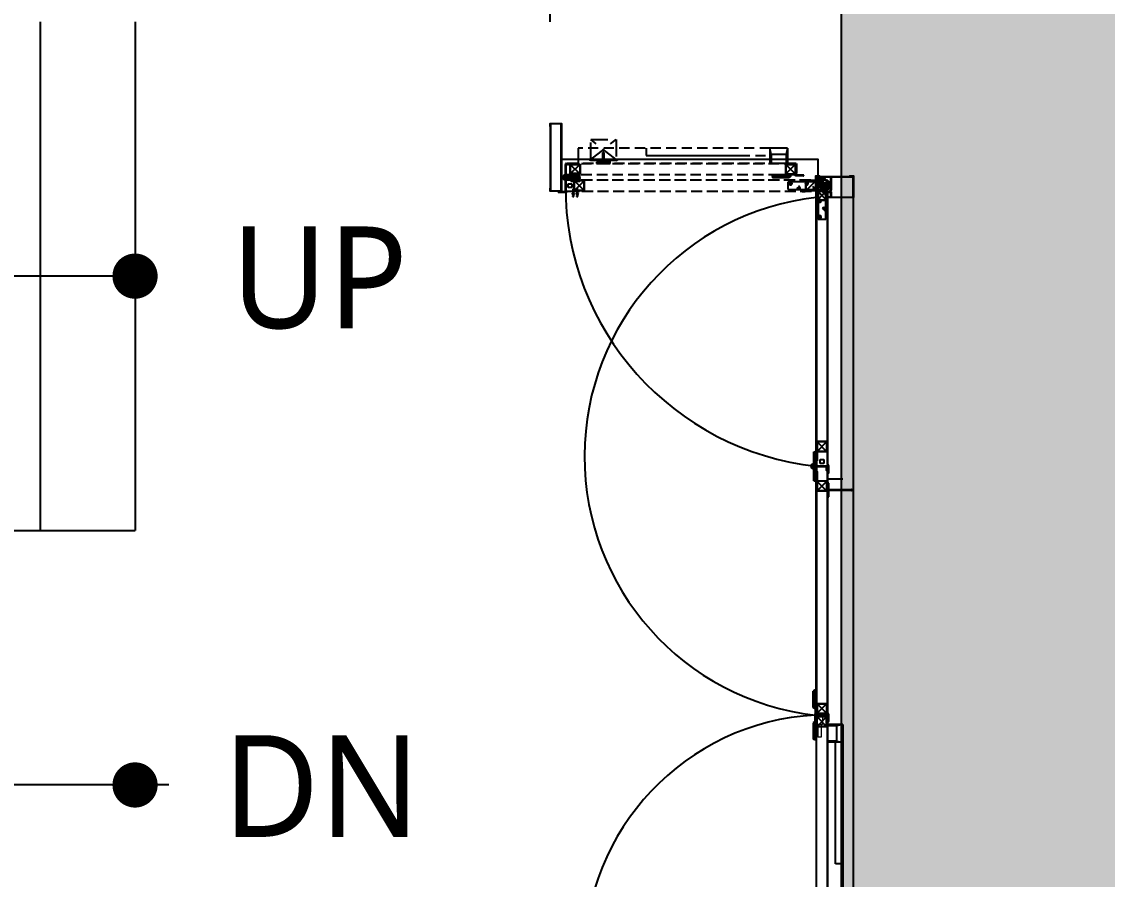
# Model space of a CAD drawing. Header units: millimetres. Extents: x -158894 to 483100, y 4200 to 114600.
# Drawn here: x 265726 to 268928, y 62872 to 65400 of the extents above; entities that cross this region are included whole.
import ezdxf
from ezdxf.enums import TextEntityAlignment as Align

# ---------------------------------------------------------------- set-up
doc = ezdxf.new("R2010")
doc.units = ezdxf.units.MM
doc.header["$LTSCALE"] = 200
for name, pattern in [('CENTER', [50.8, 31.75, -6.35, 6.35, -6.35]), ('HID', [2.3, 1.5, -0.8]), ('HIDDEN', [0.375, 0.25, -0.125])]:
    doc.linetypes.add(name, pattern=pattern)
doc.layers.add('1.설비검토', color=3, linetype='Continuous', plot=False)
for name, color, linetype in [('BA', 9, 'Continuous'), ('DOOR-OPEN', 9, 'Continuous'), ('F.D_252', 252, 'Continuous'), ('F.D_frame', 4, 'Continuous')]:
    doc.layers.add(name, color=color, linetype=linetype)
doc.styles.add('스타일1', font='malgun.ttf')
pattern_1 = [(225, (284229.78976, 52378.96994), (0.50240572, -0.50240572), [])]

# ---------------------------------------------------------------- blocks, each defined once
blk = doc.blocks.new('#5000래치볼트 평면')
at = {"lineweight": 5}
for p, q in [((43926.4, -2063.7), (43932.4, -2052.7)), ((43936.4, -2052.7), (43932.4, -2052.7)), ((43936.4, -2048.7), (43936.4, -2074.7)), ((43936.4, -2048.7), (43939.4, -2048.7)), ((43936.4, -2057.7), (43939.4, -2058.7)), ((43937.6, -2048.7), (43937.6, -2074.7)), ((43939.4, -2074.7), (43939.4, -2048.7)), ((43939.4, -2050.7), (43971.4, -2050.7)), ((43971.4, -2050.7), (43971.4, -2072.7)), ((43971.4, -2055.2), (44021.4, -2055.2)), ((44002.4, -2053.7), (43990.4, -2053.7)), ((43990.4, -2055.2), (43990.4, -2053.7)), ((44002.4, -2055.2), (44002.4, -2053.7)), ((44021.4, -2055.2), (44021.4, -2068.2)), ((43926.4, -2067.7), (43926.4, -2063.7)), ((43936.4, -2067.7), (43926.4, -2067.7)), ((43936.4, -2065.7), (43939.4, -2064.7)), ((43936.4, -2074.7), (43939.4, -2074.7)), ((43939.4, -2072.7), (43971.4, -2072.7)), ((43971.4, -2068.2), (44021.4, -2068.2)), ((43990.4, -2069.7), (43990.4, -2068.2)), ((44002.4, -2069.7), (43990.4, -2069.7)), ((44002.4, -2069.7), (44002.4, -2068.2))]:
    blk.add_line(p, q, dxfattribs=at)
at = {"linetype": 'CENTER', "lineweight": 5, "ltscale": 0.1}
blk.add_line((43942.4, -2061.7), (43933.4, -2061.7), dxfattribs=at)
blk = doc.blocks.new('볼트1')
at = {"color": 250, "linetype": 'CENTER', "lineweight": 5, "ltscale": 4}
blk.add_line((15193.6, 13171), (15179.6, 13171), dxfattribs=at)
at = {"color": 250}
for p, q in [((15180.6, 13173), (15180.6, 13169)), ((15180.6, 13173), (15180.9, 13173)), ((15180.6, 13169), (15181.5, 13169)), ((15181.2, 13173.6), (15180.9, 13173)), ((15181.5, 13169), (15180.9, 13173)), ((15181.2, 13173.6), (15181.5, 13173)), ((15181.5, 13173), (15182.1, 13173)), ((15182.1, 13169), (15181.5, 13173)), ((15181.8, 13168.4), (15181.5, 13169)), ((15181.8, 13168.4), (15182.1, 13169)), ((15182.4, 13173.6), (15182.1, 13173)), ((15182.7, 13169), (15182.1, 13173)), ((15182.1, 13169), (15182.7, 13169)), ((15182.4, 13173.6), (15182.7, 13173)), ((15182.7, 13173), (15183.3, 13173)), ((15183.3, 13169), (15182.7, 13173)), ((15183, 13168.4), (15182.7, 13169)), ((15183, 13168.4), (15183.3, 13169)), ((15183.6, 13173.6), (15183.3, 13173)), ((15183.9, 13169), (15183.3, 13173)), ((15183.3, 13169), (15183.9, 13169)), ((15183.6, 13173.6), (15183.9, 13173)), ((15183.9, 13173), (15184.5, 13173)), ((15184.5, 13169), (15183.9, 13173)), ((15184.2, 13168.4), (15183.9, 13169)), ((15184.2, 13168.4), (15184.5, 13169)), ((15184.8, 13173.6), (15184.5, 13173)), ((15185.1, 13169), (15184.5, 13173)), ((15184.5, 13169), (15185.1, 13169)), ((15184.8, 13173.6), (15185.1, 13173)), ((15185.1, 13173), (15185.7, 13173)), ((15185.7, 13169), (15185.1, 13173)), ((15185.4, 13168.4), (15185.1, 13169)), ((15185.4, 13168.4), (15185.7, 13169)), ((15186, 13173.6), (15185.7, 13173)), ((15186.3, 13169), (15185.7, 13173)), ((15185.7, 13169), (15186.3, 13169)), ((15186, 13173.6), (15186.3, 13173)), ((15186.3, 13173), (15186.9, 13173)), ((15186.9, 13169), (15186.3, 13173)), ((15186.6, 13168.4), (15186.3, 13169)), ((15186.6, 13168.4), (15186.9, 13169)), ((15187.2, 13173.6), (15186.9, 13173)), ((15187.5, 13169), (15186.9, 13173)), ((15186.9, 13169), (15187.5, 13169)), ((15187.2, 13173.6), (15187.5, 13173)), ((15187.5, 13173), (15188.1, 13173)), ((15188.1, 13169), (15187.5, 13173)), ((15187.8, 13168.4), (15187.5, 13169)), ((15187.8, 13168.4), (15188.1, 13169)), ((15188.4, 13173.6), (15188.1, 13173)), ((15188.7, 13169), (15188.1, 13173)), ((15188.1, 13169), (15188.7, 13169)), ((15188.4, 13173.6), (15188.7, 13173)), ((15188.7, 13173), (15189.3, 13173)), ((15189.3, 13169), (15188.7, 13173)), ((15189, 13168.4), (15188.7, 13169)), ((15189, 13168.4), (15189.3, 13169)), ((15189.6, 13173.6), (15189.3, 13173)), ((15189.9, 13169), (15189.3, 13173)), ((15189.3, 13169), (15189.9, 13169)), ((15189.6, 13173.6), (15189.9, 13173)), ((15189.9, 13173), (15190.6, 13173)), ((15190.5, 13169), (15189.9, 13173)), ((15190.2, 13168.4), (15189.9, 13169)), ((15190.2, 13168.4), (15190.5, 13169)), ((15190.5, 13169), (15190.6, 13169)), ((15190.6, 13175), (15192.6, 13176)), ((15190.6, 13175), (15190.6, 13167)), ((15192.6, 13166), (15190.6, 13167)), ((15192.6, 13176), (15192.6, 13166))]:
    blk.add_line(p, q, dxfattribs=at)
at = {"color": 250, "lineweight": 5}
for p, q in [((15181.2, 13173.6), (15181.8, 13168.4)), ((15182.4, 13173.6), (15183, 13168.4)), ((15183.6, 13173.6), (15184.2, 13168.4)), ((15184.8, 13173.6), (15185.4, 13168.4)), ((15186, 13173.6), (15186.6, 13168.4)), ((15187.2, 13173.6), (15187.8, 13168.4)), ((15188.4, 13173.6), (15189, 13168.4)), ((15189.6, 13173.6), (15190.2, 13168.4))]:
    blk.add_line(p, q, dxfattribs=at)

msp = doc.modelspace()

# ---------------------------------------------------------------- hatches: boundary and pattern name
at = {"layer": '1.설비검토', "transparency": 33554687}
h = msp.add_hatch(color=131, dxfattribs=at)
h.dxf.hatch_style = 1
h.paths.add_polyline_path([(259976.8, 65655.4), (268142.7, 65655.4), (268142.7, 56261.3), (259974.1, 56261.3), (259974.1, 42522.5), (278554.2, 42522.5), (278554.2, 45824.6), (281059, 45824.6), (281059, 73257.5), (259976.8, 73241.6)])
h.paths.add_polyline_path([(278060.3, 58013.2), (278060.3, 56792.4), (270612.8, 56792.4), (270612.8, 58013.2)], flags=16)
h.paths.add_polyline_path([(270765.6, 57825), (277906.9, 57825), (277906.9, 56963.2), (270765.6, 56963.2)], flags=8)
at = {"layer": 'F.D_frame'}
h = msp.add_hatch(dxfattribs=at)
h.set_pattern_fill('ANSI31', color=251, scale=0.223782, angle=180)
h.set_pattern_definition(pattern_1)
h.paths.add_polyline_path([(267285.5, 64905.1), (267286.7, 64905.1), (267286.7, 65094.9), (267285.5, 65094.9)])
h = msp.add_hatch(dxfattribs=at)
h.set_pattern_fill('ANSI31', color=251, scale=0.223782, angle=180)
h.set_pattern_definition(pattern_1)
h.paths.add_polyline_path([(267285.5, 64905.1), (267286.7, 64905.1), (267286.7, 65094.9), (267285.5, 65094.9)])

# ---------------------------------------------------------------- linework, layer by layer
at = {"layer": '1.설비검토'}
msp.add_lwpolyline([(259976.8, 73241.6), (259976.8, 65655.4), (268142.7, 65655.4), (268142.7, 56261.3), (259974.1, 56261.3), (259974.1, 42522.5), (278554.2, 42522.5), (278554.2, 45824.6), (281059, 45824.6), (281059, 73257.5), (259976.8, 73241.6)], dxfattribs=at)
at = {"layer": 'BA'}
for p, q in [((265780, 65400), (265780, 63900)), ((266060, 65400), (266060, 63900)), ((268179.4, 61918.6), (268179.4, 64885)), ((266093.3, 64650), (264015.2, 64650)), ((268062.2, 64095.6), (268062.2, 64132.1)), ((268062.2, 64132.1), (268064.6, 64132.1)), ((268064.6, 64097), (268064.6, 64132.1)), ((268062.2, 64127.6), (268064.6, 64127.6)), ((268062.2, 64122.4), (268064.6, 64122.4)), ((268062.2, 64115.7), (268064.6, 64115.7)), ((268062.2, 64110.5), (268064.6, 64110.5)), ((268059.6, 64089.3), (268063.3, 64089.3)), ((268059.6, 64089.3), (268063.3, 64089.3)), ((268061.4, 64087.4), (268061.4, 64091.1)), ((268061.4, 64087.4), (268061.4, 64091.1)), ((268062.2, 64096.4), (268062.2, 64094)), ((268062.2, 64046.4), (268062.2, 64082.1)), ((268062.2, 64079.3), (268064.6, 64079.3)), ((268062.2, 64068), (268064.6, 64068)), ((268064.6, 64046.4), (268064.6, 64081.5)), ((268069, 64088.5), (268069, 63357.9)), ((268069.6, 63358.5), (268069.6, 64087.9)), ((268102, 64087.4), (268102, 63363.1)), ((268102.6, 63363.3), (268102.6, 64087.4)), ((268062.2, 64062.8), (268064.6, 64062.8)), ((268062.2, 64056.1), (268064.6, 64056.1)), ((268062.2, 64050.9), (268064.6, 64050.9)), ((268062.2, 64046.4), (268064.6, 64046.4)), ((268147.4, 64051), (268102.6, 64051)), ((261300, 63900), (266060, 63900)), ((268064.6, 63429.4), (268060.1, 63426.4)), ((268069, 63429.4), (268064.6, 63429.4)), ((268064.6, 63375.7), (268064.6, 63429.4)), ((268069, 63375.7), (268069, 63429.4)), ((268102.6, 63383.9), (268102.6, 63436.1)), ((268060.1, 63378.7), (268060.1, 63426.4)), ((268064.6, 63375.7), (268060.1, 63378.7)), ((268069, 63375.7), (268064.6, 63375.7)), ((268105.7, 63358.6), (268102.6, 63363.3)), ((268064.6, 63336.3), (268060.1, 63333.3)), ((268060.1, 63333.3), (268060.1, 63285.6)), ((268069, 63336.3), (268064.6, 63336.3)), ((268064.6, 63336.3), (268064.6, 63282.6)), ((268069, 63357.9), (268104.2, 63357.9)), ((268069, 63336.3), (268069, 63282.6)), ((268104.8, 63358.5), (268069.6, 63358.5)), ((268102, 63363.1), (268105.1, 63358.5)), ((268104, 63356.4), (268103.4, 63356.4)), ((268103.4, 63356.4), (268103.4, 63337.4)), ((268104, 63337.4), (268104, 63356.4)), ((268104.2, 63357.9), (268104.2, 63339.8)), ((268104.2, 63339.8), (268104.8, 63339.8)), ((268104.8, 63339.8), (268104.8, 63358.5)), ((268105.1, 63358.5), (268105.1, 63337.4)), ((268105.7, 63337.4), (268105.7, 63358.6)), ((268147.4, 63328.1), (268102.6, 63328.1)), ((268102.6, 63328.1), (268102.6, 63275.9)), ((268128.7, 63324.4), (268102.6, 63324.4)), ((268147.4, 63328.1), (268128.7, 63324.4)), ((268128.7, 63324.4), (268128.7, 63279.6)), ((268147.4, 63328.1), (268147.4, 63275.9)), ((268064.6, 63282.6), (268060.1, 63285.6)), ((268069, 63282.6), (268064.6, 63282.6)), ((268128.7, 63279.6), (268102.6, 63279.6)), ((268147.4, 63275.9), (268102.6, 63275.9)), ((268125.8, 62917.8), (268125.8, 63275.9)), ((268128.7, 63279.6), (268147.4, 63275.9)), ((268147.4, 63275.9), (268147.4, 62749)), ((266160, 63150), (260515, 63150)), ((268147.4, 62917.8), (268125.8, 62917.8))]:
    msp.add_line(p, q, dxfattribs=at)
at = {"layer": 'BA', "linetype": 'HIDDEN'}
for p, q in [((267478.7, 64993.5), (267404.1, 65053.1)), ((267404.1, 64993.5), (267478.7, 65053.1))]:
    msp.add_line(p, q, dxfattribs=at)
at = {"layer": 'BA', "color": 251, "lineweight": 5}
msp.add_line((268073.7, 64943), (268073.7, 64944.2), dxfattribs=at)
at = {"layer": 'BA', "color": 4, "linetype": 'CENTER', "lineweight": 5, "ltscale": 0.1}
for p, q in [((268098.3, 64922.7), (268104.1, 64922.7)), ((268098.3, 64081), (268104.1, 64081))]:
    msp.add_line(p, q, dxfattribs=at)
at = {"layer": 'BA'}
for points in [[(267284.3, 65400), (267284.3, 65600)], [(268075, 64904.6), (268075, 64993.5), (267317.9, 64993.5), (267317.9, 65008.4)]]:
    msp.add_lwpolyline(points, dxfattribs=at)
at = {"layer": 'BA', "linetype": 'HIDDEN'}
msp.add_lwpolyline([(267478.7, 64993.5), (267404.1, 64993.5), (267404.1, 65053.1), (267478.7, 65053.1)], close=True, dxfattribs=at)
at = {"layer": 'BA'}
for points in [[(268075.4, 64937.7), (268094, 64937.7), (268100.4, 64930.2), (268100.4, 64919), (268099.8, 64919), (268099.8, 64930), (268093.7, 64937.1), (268075.6, 64937.1), (268069.6, 64929.9), (268069.6, 64090.6), (268104.8, 64090.6), (268104.8, 64071.9), (268104.2, 64071.9), (268104.2, 64090), (268069, 64090), (268069, 64930.2)], [(268069, 64099.2), (268069, 64132.1), (268064.6, 64132.1), (268064.6, 64099.2)], [(268069, 64121.2), (268069, 64128.7), (268064.6, 64128.7), (268064.6, 64121.2)], [(268069, 64109.4), (268069, 64116.8), (268064.6, 64116.8), (268064.6, 64109.4)], [(268069, 64046.4), (268069, 64079.3), (268064.6, 64079.3), (268064.6, 64046.4)], [(268069, 64061.7), (268069, 64069.1), (268064.6, 64069.1), (268064.6, 64061.7)], [(268069, 64049.8), (268069, 64057.3), (268064.6, 64057.3), (268064.6, 64049.8)]]:
    msp.add_lwpolyline(points, close=True, dxfattribs=at)
at = {"layer": 'BA', "color": 6}
for points in [[(268100.4, 64921), (268100.4, 64924.3), (268099.8, 64924.3), (268099.8, 64921)], [(268101, 64921), (268101, 64924.3), (268100.4, 64924.3), (268100.4, 64921)], [(268102.6, 64919.5), (268102.6, 64925.8), (268102, 64925.8), (268102, 64919.5)], [(268100.4, 64079.3), (268100.4, 64082.7), (268099.8, 64082.7), (268099.8, 64079.3)], [(268100.4, 64079.3), (268100.4, 64082.7), (268099.8, 64082.7), (268099.8, 64079.3)], [(268101, 64079.3), (268101, 64082.7), (268100.4, 64082.7), (268100.4, 64079.3)], [(268101, 64079.3), (268101, 64082.7), (268100.4, 64082.7), (268100.4, 64079.3)], [(268101, 64077.3), (268101, 64079.3), (268100.4, 64079.3), (268100.4, 64077.3)], [(268102.6, 64077.8), (268102.6, 64084.1), (268102, 64084.1), (268102, 64077.8)], [(268102.6, 64077.8), (268102.6, 64084.1), (268102, 64084.1), (268102, 64077.8)]]:
    msp.add_lwpolyline(points, close=True, dxfattribs=at)
at = {"layer": 'BA'}
for points in [[(268105.1, 64069.5), (268105.1, 64090.6), (268102, 64095.2), (268102, 64929, 1.044634), (268101, 64929.1), (268101, 64919), (268100.4, 64919), (268100.4, 64929.1, -1.030269), (268102.6, 64929), (268102.6, 64095.4), (268105.7, 64090.8), (268105.7, 64069.5, -1), (268103.4, 64069.5), (268103.4, 64088.5), (268104, 64088.5), (268104, 64069.5, 1)], [(268069, 63363.3), (268069, 64088.5), (268100.4, 64088.5), (268100.4, 64077.3), (268099.8, 64077.3), (268099.8, 64087.9), (268069.6, 64087.9), (268069.6, 63363.1), (268066.6, 63358.5), (268066.6, 63337.4, 1), (268067.6, 63337.4), (268067.6, 63356.4), (268068.2, 63356.4), (268068.2, 63337.4, -1), (268066, 63337.4), (268066, 63358.6)], [(268102.6, 64087.4), (268102.6, 63357.9), (268067.4, 63357.9), (268067.4, 63339.8), (268066.8, 63339.8), (268066.8, 63358.5), (268102, 63358.5), (268102, 64087.4, 1), (268101, 64087.4), (268101, 64077.3), (268100.4, 64077.3), (268100.4, 64087.4, -1)], [(268069, 63348.7), (268069, 62711.5), (268100.4, 62711.5), (268100.4, 62722.7), (268099.8, 62722.7), (268099.8, 62712.1), (268069.6, 62712.1), (268069.6, 63348.9), (268066.6, 63353.5), (268066.6, 63374.6, -1), (268067.6, 63374.6), (268067.6, 63355.6), (268068.2, 63355.6), (268068.2, 63374.6, 1), (268066, 63374.6), (268066, 63353.4)], [(268102.6, 62712.6), (268102.6, 63354.1), (268067.4, 63354.1), (268067.4, 63372.2), (268066.8, 63372.2), (268066.8, 63353.5), (268102, 63353.5), (268102, 62712.6, -1), (268101, 62712.6), (268101, 62722.7), (268100.4, 62722.7), (268100.4, 62712.6, 1)]]:
    msp.add_lwpolyline(points, format="xyb", close=True, dxfattribs=at)
at = {"layer": 'BA', "const_width": 66.7}
for points in [[(266060, 64683.3, -1), (266060, 64616.7, -1)], [(266060, 63183.3, -1), (266060, 63116.7, -1)]]:
    msp.add_lwpolyline(points, format="xyb", close=True, dxfattribs=at)
at = {"layer": 'BA'}
for radius in [7.16, 4.59, 4.59]:
    msp.add_circle((268061.4, 64089.3), radius, dxfattribs=at)
for centre, radius, start, end in [((268061.4, 64089.3), 7.16, 84.0208, 55.1501), ((268061.4, 64089.3), 4.77, 81.0107, 64.8157), ((268064.4, 64095.6), 2.24, 180, 244.8157), ((268066.8, 64097), 2.24, 180, 235.1501), ((268066.8, 64081.5), 2.24, 124.8499, 180), ((268104.5, 63337.4), 1.12, 180, 0), ((268104.5, 63337.4), 0.522, 180, 0)]:
    msp.add_arc(centre, radius, start, end, dxfattribs=at)
at = {"layer": 'DOOR-OPEN'}
for centre, radius, start, end in [((268157.2, 64913), 827.7, 179.7434, 263.8856), ((268153.1, 64118.5), 767.5, 96.2898, 263.4804), ((268105.3, 62637.4), 719.7, 93.1324, 267.1114)]:
    msp.add_arc(centre, radius, start, end, dxfattribs=at)
at = {"layer": 'F.D_252'}
for p, q in [((267404.1, 64990.6), (267398.9, 64993.5)), ((267478.7, 64990.6), (267404.1, 64990.6)), ((267422.6, 64990.6), (267422.6, 64987.3)), ((267460.2, 64987.3), (267422.6, 64987.3)), ((267460.2, 64990.6), (267460.2, 64987.3)), ((267478.7, 64990.6), (267483.9, 64993.5)), ((268074.6, 64916.7), (268074.6, 64816.7)), ((268082.8, 64916.7), (268088.8, 64916.7)), ((268085.8, 64913.7), (268085.8, 64919.7)), ((268097, 64816.7), (268097, 64916.7)), ((268097, 64816.7), (268074.6, 64816.7)), ((268106, 64039.6), (268102.6, 64039.6)), ((268102.6, 64039.6), (268102.6, 63999.6)), ((268106, 63999.6), (268106, 64039.6)), ((268105.9, 64021.3), (268172.8, 64021.3)), ((268172.8, 64017.9), (268105.9, 64017.9)), ((268102.6, 63999.6), (268106, 63999.6))]:
    msp.add_line(p, q, dxfattribs=at)
for centre, radius in [((268085.8, 64916.7), 7.83), ((268085.8, 64916.7), 7.46), ((268085.8, 64916.7), 4.85), ((268079.1, 64871.9), 2.24), ((268092.5, 64895.8), 2.24), ((268092.5, 64848.1), 2.24), ((268079.1, 64824.2), 2.24)]:
    msp.add_circle(centre, radius, dxfattribs=at)
for centre, radius, start, end in [((268085.8, 64916.7), 11.2, 0, 180), ((268092.5, 64895.8), 4.48, 270, 180), ((268079.1, 64871.9), 4.48, 270, 180), ((268092.5, 64848.1), 4.48, 270, 180), ((268079.1, 64824.2), 4.48, 270, 180), ((268172.8, 64019.6), 1.71, 269.9214, 91.653)]:
    msp.add_arc(centre, radius, start, end, dxfattribs=at)
at = {"layer": 'F.D_frame', "color": 251}
for p, q in [((267285.5, 64905.1), (267285.5, 65094.9)), ((267285.5, 65094.9), (267286.7, 65094.9)), ((267285.5, 64905.1), (267285.5, 65094.9)), ((267285.5, 65094.9), (267286.7, 65094.9)), ((267286.7, 64905.1), (267286.7, 65094.9)), ((267286.7, 64905.1), (267286.7, 65094.9)), ((268073.7, 64944.2), (268175, 64944.2)), ((268073.7, 64943), (268175, 64943)), ((268175, 64943), (268175, 64944.2)), ((267285.5, 64905.1), (267286.7, 64905.1)), ((267285.5, 64905.1), (267286.7, 64905.1)), ((268100.7, 64902.8), (268070.9, 64902.8)), ((268070.9, 64902.8), (268070.9, 64873)), ((268100.7, 64873), (268070.9, 64902.8)), ((268070.9, 64873), (268100.7, 64902.8)), ((268099.8, 64901.9), (268071.8, 64901.9)), ((268071.8, 64901.9), (268071.8, 64873.9)), ((268100.4, 64918.9), (268099.8, 64918.9)), ((268099.8, 64901.9), (268099.8, 64873.9)), ((268100.4, 64918.9), (268101, 64918.9)), ((268100.7, 64902.8), (268100.7, 64873)), ((268100.7, 64873), (268070.9, 64873)), ((268099.8, 64873.9), (268071.8, 64873.9)), ((268100.7, 64162.2), (268070.9, 64162.2)), ((268070.9, 64162.2), (268070.9, 64132.4)), ((268100.7, 64132.4), (268070.9, 64162.2)), ((268070.9, 64132.4), (268100.7, 64162.2)), ((268100.7, 64132.4), (268070.9, 64132.4)), ((268099.8, 64161.3), (268071.8, 64161.3)), ((268071.8, 64161.3), (268071.8, 64133.3)), ((268099.8, 64133.3), (268071.8, 64133.3)), ((268099.8, 64161.3), (268099.8, 64133.3)), ((268100.7, 64162.2), (268100.7, 64132.4)), ((268080.2, 64097.8), (268080.2, 64109)), ((268080.2, 64109), (268091.4, 64109)), ((268091.4, 64109), (268091.4, 64097.8)), ((268091.4, 64097.8), (268080.2, 64097.8)), ((268100.4, 64077.2), (268099.8, 64077.2)), ((268100.4, 64077.2), (268099.8, 64077.2)), ((268100.4, 64077.2), (268101, 64077.2)), ((268100.4, 64077.2), (268101, 64077.2)), ((268100.7, 64046), (268070.9, 64046)), ((268070.9, 64046), (268070.9, 64016.1)), ((268100.7, 64016.1), (268070.9, 64046)), ((268070.9, 64016.1), (268100.7, 64046)), ((268099.8, 64045.1), (268071.8, 64045.1)), ((268071.8, 64045.1), (268071.8, 64017)), ((268099.8, 64045.1), (268099.8, 64017)), ((268100.7, 64046), (268100.7, 64016.1)), ((268100.7, 64016.1), (268070.9, 64016.1)), ((268099.8, 64017), (268071.8, 64017)), ((268070.9, 63390.2), (268100.7, 63390.2)), ((268070.9, 63390.2), (268070.9, 63360.3)), ((268070.9, 63360.3), (268100.7, 63390.2)), ((268100.7, 63360.3), (268070.9, 63390.2)), ((268071.8, 63389.3), (268099.8, 63389.3)), ((268071.8, 63389.3), (268071.8, 63361.2)), ((268099.8, 63389.3), (268099.8, 63361.2)), ((268100.7, 63390.2), (268100.7, 63360.3)), ((268070.9, 63360.3), (268100.7, 63360.3)), ((268100.7, 63351.7), (268070.9, 63351.7)), ((268070.9, 63321.8), (268070.9, 63351.7)), ((268100.7, 63351.7), (268070.9, 63321.8)), ((268070.9, 63351.7), (268100.7, 63321.8)), ((268071.8, 63361.2), (268099.8, 63361.2)), ((268099.8, 63350.8), (268071.8, 63350.8)), ((268071.8, 63322.7), (268071.8, 63350.8)), ((268099.8, 63322.7), (268099.8, 63350.8)), ((268100.7, 63321.8), (268100.7, 63351.7)), ((268100.7, 63321.8), (268070.9, 63321.8)), ((268099.8, 63322.7), (268071.8, 63322.7))]:
    msp.add_line(p, q, dxfattribs=at)
at = {"layer": 'F.D_frame', "color": 251, "linetype": 'HID'}
for p, q in [((267367, 65027), (267367, 64982.3)), ((267367, 65027), (267367, 64982.3)), ((267439.7, 64985.6), (267439.7, 65013.8)), ((267439.7, 64985.6), (267439.7, 65013.8)), ((267443.1, 65013.7), (267443.1, 64985.6)), ((267443.1, 65013.7), (267443.1, 64985.6)), ((267567.5, 65005.5), (267932.3, 65005.5)), ((267932.3, 65027), (267932.3, 64982.3)), ((267984.5, 65027), (267932.3, 65027)), ((267936, 65008.4), (267932.3, 65027)), ((267980.8, 65008.4), (267936, 65008.4)), ((267936, 65008.4), (267936, 64982.3)), ((267984.5, 65027), (267980.8, 65008.4)), ((267980.8, 65008.4), (267980.8, 64982.3)), ((267984.5, 65027), (267984.5, 64982.3)), ((267340.2, 64982.3), (267333.9, 64982.3)), ((267333.9, 64982.3), (267333.9, 64981.7)), ((267340.2, 64982.3), (267333.9, 64982.3)), ((267333.9, 64982.3), (267333.9, 64981.7)), ((267333.9, 64981.7), (267340.2, 64981.7)), ((267333.9, 64981.7), (267340.2, 64981.7)), ((267338.7, 64980.6), (267335.4, 64980.6)), ((267335.4, 64980.6), (267335.4, 64980)), ((267338.7, 64980.6), (267335.4, 64980.6)), ((267335.4, 64980.6), (267335.4, 64980)), ((267335.4, 64980), (267338.7, 64980)), ((267338.7, 64980), (267335.4, 64980)), ((267335.4, 64980), (267335.4, 64979.4)), ((267335.4, 64980), (267338.7, 64980)), ((267338.7, 64980), (267335.4, 64980)), ((267335.4, 64980), (267335.4, 64979.4)), ((267335.4, 64979.4), (267338.7, 64979.4)), ((267335.4, 64979.4), (267338.7, 64979.4)), ((267338.7, 64980), (267338.7, 64980.6)), ((267338.7, 64980), (267338.7, 64980.6)), ((267338.7, 64979.4), (267338.7, 64980)), ((267338.7, 64979.4), (267338.7, 64980)), ((267340.2, 64981.7), (267340.2, 64982.3)), ((267340.2, 64981.7), (267340.2, 64982.3)), ((267340.8, 64980), (267340.8, 64980.6)), ((267340.8, 64980), (267340.8, 64980.6)), ((267340.8, 64980), (267340.8, 64979.4)), ((267340.8, 64980), (267340.8, 64979.4)), ((267342.7, 64980.4), (267342.7, 64950.6)), ((267342.7, 64980.4), (267372.5, 64980.4)), ((267372.5, 64980.4), (267342.7, 64950.6)), ((267372.5, 64950.6), (267342.7, 64980.4)), ((267342.7, 64980.4), (267342.7, 64950.6)), ((267342.7, 64980.4), (267372.5, 64980.4)), ((267372.5, 64980.4), (267342.7, 64950.6)), ((267372.5, 64950.6), (267342.7, 64980.4)), ((267343.6, 64979.5), (267343.6, 64951.5)), ((267343.6, 64979.5), (267371.6, 64979.5)), ((267343.6, 64979.5), (267343.6, 64951.5)), ((267343.6, 64979.5), (267371.6, 64979.5)), ((267371.6, 64979.5), (267371.6, 64951.5)), ((267371.6, 64979.5), (267371.6, 64951.5)), ((267372.5, 64980.4), (267372.5, 64950.6)), ((267372.5, 64980.4), (267372.5, 64950.6)), ((267421.4, 64985.6), (267421.4, 64982.3)), ((267461.4, 64985.6), (267421.4, 64985.6)), ((267421.4, 64985.6), (267421.4, 64982.3)), ((267461.4, 64985.6), (267421.4, 64985.6)), ((267421.4, 64982.3), (267461.4, 64982.3)), ((267421.4, 64982.3), (267461.4, 64982.3)), ((267461.4, 64982.3), (267461.4, 64985.6)), ((267461.4, 64982.3), (267461.4, 64985.6)), ((267984.5, 64982.3), (267932.3, 64982.3)), ((267978.2, 64980.4), (267978.2, 64950.6)), ((267978.2, 64980.4), (268008.1, 64980.4)), ((268008.1, 64980.4), (267978.2, 64950.6)), ((268008.1, 64950.6), (267978.2, 64980.4)), ((267979.1, 64979.5), (267979.1, 64951.5)), ((267979.1, 64979.5), (268007.2, 64979.5)), ((268007.2, 64979.5), (268007.2, 64951.5)), ((268008.1, 64980.4), (268008.1, 64950.6)), ((267330.6, 64941.1), (267326.9, 64941.1)), ((267326.9, 64941.1), (267330.6, 64941.1)), ((267330.6, 64941.1), (267326.9, 64941.1)), ((267326.9, 64941.1), (267330.6, 64941.1)), ((267328.8, 64939.2), (267328.8, 64943)), ((267328.8, 64943), (267328.8, 64939.2)), ((267328.8, 64939.2), (267328.8, 64943)), ((267328.8, 64943), (267328.8, 64939.2)), ((267329.5, 64898.3), (267329.5, 64933.5)), ((267330.1, 64932.9), (267330.1, 64897.7)), ((267335.9, 64940.3), (267333.5, 64940.3)), ((267335.9, 64940.3), (267333.5, 64940.3)), ((267335.1, 64940.3), (267371.6, 64940.3)), ((267335.1, 64940.3), (267371.6, 64940.3)), ((267371.6, 64941.8), (267335.9, 64941.8)), ((267371.6, 64941.8), (267335.9, 64941.8)), ((267371.6, 64944.2), (267336.5, 64944.2)), ((267371.6, 64944.2), (267336.5, 64944.2)), ((267336.5, 64938), (267371.6, 64938)), ((267336.5, 64938), (267371.6, 64938)), ((267338.8, 64941.8), (267338.8, 64944.2)), ((267338.8, 64941.8), (267338.8, 64944.2)), ((267342.7, 64950.6), (267372.5, 64950.6)), ((267342.7, 64950.6), (267372.5, 64950.6)), ((267343.6, 64951.5), (267371.6, 64951.5)), ((267343.6, 64951.5), (267371.6, 64951.5)), ((267350, 64941.8), (267350, 64944.2)), ((267350, 64941.8), (267350, 64944.2)), ((267350, 64940.3), (267350, 64938)), ((267350, 64940.3), (267350, 64938)), ((267355.2, 64941.8), (267355.2, 64944.2)), ((267355.2, 64941.8), (267355.2, 64944.2)), ((267355.2, 64940.3), (267355.2, 64938)), ((267355.2, 64940.3), (267355.2, 64938)), ((267361.9, 64941.8), (267361.9, 64944.2)), ((267361.9, 64941.8), (267361.9, 64944.2)), ((267361.9, 64940.3), (267361.9, 64938)), ((267361.9, 64940.3), (267361.9, 64938)), ((267367.1, 64941.8), (267367.1, 64944.2)), ((267367.1, 64941.8), (267367.1, 64944.2)), ((267367.1, 64940.3), (267367.1, 64938)), ((267367.1, 64940.3), (267367.1, 64938)), ((267371.6, 64941.8), (267371.6, 64944.2)), ((267371.6, 64941.8), (267371.6, 64944.2)), ((267371.6, 64940.3), (267371.6, 64938)), ((267371.6, 64940.3), (267371.6, 64938)), ((267939, 64948.7), (267939, 64944.2)), ((267992.7, 64948.7), (267939, 64948.7)), ((267992.7, 64944.2), (267939, 64944.2)), ((267939, 64944.2), (267942, 64939.7)), ((267989.7, 64939.7), (267942, 64939.7)), ((267978.2, 64950.6), (268008.1, 64950.6)), ((267979.1, 64951.5), (268007.2, 64951.5)), ((267992.7, 64944.2), (267989.7, 64939.7)), ((267992.7, 64948.7), (267992.7, 64944.2)), ((268106.2, 64926.9), (268099.1, 64932.9)), ((268099.3, 64933.5), (268106.8, 64927.1)), ((267337.3, 64922.3), (267348.5, 64922.3)), ((267337.3, 64911.1), (267337.3, 64922.3)), ((267337.3, 64922.3), (267348.5, 64922.3)), ((267337.3, 64911.1), (267337.3, 64922.3)), ((267348.5, 64911.1), (267337.3, 64911.1)), ((267348.5, 64911.1), (267337.3, 64911.1)), ((267348.5, 64922.3), (267348.5, 64911.1)), ((267348.5, 64922.3), (267348.5, 64911.1)), ((267355.5, 64901.8), (267355.5, 64931.6)), ((267385.4, 64931.6), (267355.5, 64931.6)), ((267355.5, 64901.8), (267385.4, 64931.6)), ((267355.5, 64931.6), (267385.4, 64901.8)), ((267355.5, 64901.8), (267355.5, 64931.6)), ((267385.4, 64931.6), (267355.5, 64931.6)), ((267355.5, 64901.8), (267385.4, 64931.6)), ((267355.5, 64931.6), (267385.4, 64901.8)), ((267385.4, 64901.8), (267355.5, 64901.8)), ((267385.4, 64901.8), (267355.5, 64901.8)), ((267356.4, 64902.7), (267356.4, 64930.7)), ((267384.5, 64930.7), (267356.4, 64930.7)), ((267356.4, 64902.7), (267356.4, 64930.7)), ((267384.5, 64930.7), (267356.4, 64930.7)), ((267384.5, 64902.7), (267356.4, 64902.7)), ((267384.5, 64902.7), (267356.4, 64902.7)), ((267384.5, 64902.7), (267384.5, 64930.7)), ((267384.5, 64902.7), (267384.5, 64930.7)), ((267385.4, 64901.8), (267385.4, 64931.6)), ((267385.4, 64901.8), (267385.4, 64931.6)), ((268085.8, 64927.9), (267985.9, 64927.9)), ((267985.9, 64905.5), (267985.9, 64927.9)), ((267985.9, 64905.5), (268085.8, 64905.5)), ((268038.9, 64901.8), (268038.9, 64931.6)), ((268068.7, 64931.6), (268038.9, 64931.6)), ((268038.9, 64901.8), (268068.7, 64931.6)), ((268068.7, 64901.8), (268038.9, 64901.8)), ((268039.8, 64902.7), (268039.8, 64930.7)), ((268067.8, 64930.7), (268039.8, 64930.7)), ((268067.8, 64902.7), (268039.8, 64902.7)), ((268058.2, 64915.5), (268088.1, 64885.7)), ((268067.8, 64902.7), (268067.8, 64930.7)), ((268068.7, 64901.8), (268068.7, 64931.6)), ((268082.8, 64916.7), (268088.8, 64916.7)), ((268085.8, 64919.7), (268085.8, 64913.7)), ((268088.1, 64902.1), (268088.1, 64902.7)), ((268088.1, 64902.7), (268099.1, 64902.7)), ((268088.1, 64902.1), (268088.1, 64902.7)), ((268099.3, 64902.1), (268088.1, 64902.1)), ((268088.1, 64902.1), (268088.1, 64901.6)), ((268095, 64900.5), (268088.6, 64900.5)), ((268088.6, 64900.5), (268088.6, 64899.9)), ((268093.5, 64902.7), (268090.1, 64902.7)), ((268090.1, 64902.7), (268090.1, 64902.1)), ((268093.5, 64902.1), (268090.1, 64902.1)), ((268090.1, 64902.1), (268090.1, 64901.6)), ((268090.1, 64902.1), (268093.5, 64902.1)), ((268090.1, 64901.6), (268093.5, 64901.6)), ((268093.5, 64902.1), (268093.5, 64902.7)), ((268093.5, 64901.6), (268093.5, 64902.1)), ((268095, 64899.9), (268095, 64900.5)), ((268099.1, 64902.7), (268106.2, 64908.8)), ((268106.8, 64908.5), (268099.3, 64902.1)), ((268106.2, 64908.8), (268106.2, 64926.9)), ((268106.8, 64927.1), (268106.8, 64908.5)), ((267311.4, 64897.7), (267311.4, 64898.3)), ((267311.4, 64898.3), (267329.5, 64898.3)), ((267330.1, 64897.7), (267311.4, 64897.7)), ((268038.1, 64899.9), (268026.1, 64899.9)), ((268036.9, 64898.7), (268027.3, 64898.7)), ((268088.6, 64899.9), (268095, 64899.9))]:
    msp.add_line(p, q, dxfattribs=at)
at = {"layer": 'F.D_frame', "color": 251, "linetype": 'HID', "ltscale": 0.1}
for p, q in [((267932.3, 65027), (267367, 65027)), ((267567.5, 65027), (267567.5, 65005.5)), ((267567.5, 65027), (267567.5, 65005.5)), ((267567.5, 65005.5), (267932.3, 65005.5)), ((267329.5, 64933.5), (268099.3, 64933.5)), ((268099.1, 64932.9), (267330.1, 64932.9))]:
    msp.add_line(p, q, dxfattribs=at)
at = {"layer": 'F.D_frame', "color": 251, "linetype": 'HID', "lineweight": 5, "ltscale": 0.1}
for p, q in [((267337, 64977.9), (267337, 64983.8)), ((267337, 64977.9), (267337, 64983.8)), ((268091.8, 64904.2), (268091.8, 64898.4))]:
    msp.add_line(p, q, dxfattribs=at)
at = {"layer": 'F.D_frame', "color": 251}
for points in [[(267316.7, 64938.5), (267316.7, 64938.5), (267316.7, 65098.8), (267285.5, 65098.8), (267285.5, 65091), (267284.3, 65091), (267284.3, 65100), (267317.9, 65100), (267317.9, 64937.3), (267317.9, 64937.3), (267317.9, 64900), (267284.3, 64900), (267284.3, 64909), (267285.5, 64909), (267285.5, 64901.2), (267316.7, 64901.2)], [(267316.7, 64938.5), (267316.7, 64938.5), (267316.7, 65098.8), (267285.5, 65098.8), (267285.5, 65091), (267284.3, 65091), (267284.3, 65100), (267317.9, 65100), (267317.9, 64937.3), (267317.9, 64937.3), (267317.9, 64900), (267284.3, 64900), (267284.3, 64909), (267285.5, 64909), (267285.5, 64901.2), (267316.7, 64901.2)], [(268072.6, 64105.5), (268072.6, 64132.4), (268069.6, 64132.4), (268069.6, 64105.5)], [(268072.6, 64046), (268072.6, 64072.8), (268069.6, 64072.8), (268069.6, 64046)]]:
    msp.add_lwpolyline(points, close=True, dxfattribs=at)
at = {"layer": 'F.D_frame', "color": 251, "linetype": 'HID', "ltscale": 0.1}
for points in [[(267330.6, 64982.3), (268010.5, 64982.3), (268010.5, 64947.1), (268028.6, 64947.1), (268028.6, 64946.5), (268009.9, 64946.5), (268009.9, 64981.7), (267330.6, 64981.7, 1), (267330.6, 64980.6), (267340.7, 64980.6), (267340.7, 64980), (267330.6, 64980, -1)], [(267330.6, 64982.3), (268010.5, 64982.3), (268010.5, 64947.1), (268028.6, 64947.1), (268028.6, 64946.5), (268009.9, 64946.5), (268009.9, 64981.7), (267330.6, 64981.7, 1), (267330.6, 64980.6), (267340.7, 64980.6), (267340.7, 64980), (267330.6, 64980, -1)], [(268005.1, 64948.7), (267329.5, 64948.7), (267329.5, 64980), (267340.7, 64980), (267340.7, 64979.4), (267330.1, 64979.4), (267330.1, 64949.3), (268005.3, 64949.3), (268009.9, 64946.2), (268031, 64946.2, 1), (268031, 64947.3), (268012, 64947.3), (268012, 64947.9), (268031, 64947.9, -1), (268031, 64945.6), (268009.8, 64945.6)], [(268005.1, 64948.7), (267329.5, 64948.7), (267329.5, 64980), (267340.7, 64980), (267340.7, 64979.4), (267330.1, 64979.4), (267330.1, 64949.3), (268005.3, 64949.3), (268009.9, 64946.2), (268031, 64946.2, 1), (268031, 64947.3), (268012, 64947.3), (268012, 64947.9), (268031, 64947.9, -1), (268031, 64945.6), (268009.8, 64945.6)], [(267309, 64897.5), (267330.1, 64897.5), (267334.7, 64900.5), (268098.1, 64900.5, 1.044634), (268098.2, 64901.6), (268088.1, 64901.6), (268088.1, 64902.1), (268098.2, 64902.1, -1.030269), (268098.1, 64899.9), (267334.9, 64899.9), (267330.3, 64896.9), (267309, 64896.9, -1), (267309, 64899.1), (267328, 64899.1), (267328, 64898.5), (267309, 64898.5, 1)]]:
    msp.add_lwpolyline(points, format="xyb", close=True, dxfattribs=at)
msp.add_lwpolyline([(268106.8, 64927.1), (268106.8, 64908.5), (268099.3, 64902.1), (268088.1, 64902.1), (268088.1, 64902.7), (268099.1, 64902.7), (268106.2, 64908.8), (268106.2, 64926.9), (268099.1, 64932.9), (267330.1, 64932.9), (267330.1, 64897.7), (267311.4, 64897.7), (267311.4, 64898.3), (267329.5, 64898.3), (267329.5, 64933.5), (268099.3, 64933.5)], close=True, dxfattribs=at)
at = {"layer": 'F.D_frame', "color": 251, "linetype": 'HID'}
for points in [[(267371.6, 64948.7), (267338.8, 64948.7), (267338.8, 64944.2), (267371.6, 64944.2)], [(267371.6, 64948.7), (267338.8, 64948.7), (267338.8, 64944.2), (267371.6, 64944.2)], [(267338.8, 64933.5), (267371.6, 64933.5), (267371.6, 64938), (267338.8, 64938)], [(267338.8, 64933.5), (267371.6, 64933.5), (267371.6, 64938), (267338.8, 64938)], [(267345, 64929.9), (267371.9, 64929.9), (267371.9, 64932.9), (267345, 64932.9)], [(267345, 64929.9), (267371.9, 64929.9), (267371.9, 64932.9), (267345, 64932.9)], [(267372, 64952.3), (267345.2, 64952.3), (267345.2, 64949.3), (267372, 64949.3)], [(267372, 64952.3), (267345.2, 64952.3), (267345.2, 64949.3), (267372, 64949.3)], [(267356.3, 64948.7), (267348.9, 64948.7), (267348.9, 64944.2), (267356.3, 64944.2)], [(267356.3, 64948.7), (267348.9, 64948.7), (267348.9, 64944.2), (267356.3, 64944.2)], [(267348.9, 64933.5), (267356.3, 64933.5), (267356.3, 64938), (267348.9, 64938)], [(267348.9, 64933.5), (267356.3, 64933.5), (267356.3, 64938), (267348.9, 64938)], [(267368.2, 64948.7), (267360.8, 64948.7), (267360.8, 64944.2), (267368.2, 64944.2)], [(267368.2, 64948.7), (267360.8, 64948.7), (267360.8, 64944.2), (267368.2, 64944.2)], [(267360.8, 64933.5), (267368.2, 64933.5), (267368.2, 64938), (267360.8, 64938)], [(267360.8, 64933.5), (267368.2, 64933.5), (267368.2, 64938), (267360.8, 64938)]]:
    msp.add_lwpolyline(points, close=True, dxfattribs=at)
at = {"layer": 'F.D_frame', "color": 251}
msp.add_lwpolyline([(268178.2, 64882.5), (268178.2, 64944.2), (268168.2, 64944.2), (268168.2, 64945.4), (268179.4, 64945.4), (268179.4, 64881.4), (268106.2, 64881.4, -1.027572), (268106.3, 64884), (268112.3, 64883.8), (268112.3, 64896.9), (268104.8, 64896.9), (268112.3, 64904.4), (268112.3, 64941.7), (268075, 64941.7), (268067.5, 64934.2), (268067.5, 64945.4), (268078.7, 64945.4), (268078.7, 64944.2), (268068.7, 64944.2), (268068.7, 64937.1), (268074.5, 64942.9), (268113.5, 64942.9), (268113.5, 64903.9), (268107.7, 64898.1), (268113.5, 64898.1), (268113.5, 64882.5), (268106.2, 64882.8, 1.041649), (268106.2, 64882.5)], format="xyb", close=True, dxfattribs=at)
at = {"layer": 'F.D_frame', "color": 251, "linetype": 'HID'}
for centre, radius in [((267328.8, 64941.1), 7.16), ((267328.8, 64941.1), 7.16), ((267328.8, 64941.1), 4.59), ((267328.8, 64941.1), 4.59), ((267328.8, 64941.1), 4.59), ((267328.8, 64941.1), 4.59), ((267993.3, 64923.4), 2.24), ((268017.2, 64910), 2.24), ((268041.1, 64923.4), 2.24), ((268064.9, 64910), 2.24), ((268085.8, 64916.7), 7.83), ((268085.8, 64916.7), 7.46), ((268085.8, 64916.7), 4.85)]:
    msp.add_circle(centre, radius, dxfattribs=at)
for centre, radius, start, end in [((267441.4, 65013.7), 1.71, 359.9214, 181.653), ((267441.4, 65013.7), 1.71, 359.9214, 181.653), ((267328.8, 64941.1), 7.16, 354.0208, 325.1501), ((267328.8, 64941.1), 7.16, 354.0208, 325.1501), ((267328.8, 64941.1), 4.77, 351.0107, 334.8157), ((267328.8, 64941.1), 4.77, 351.0107, 334.8157), ((267335.1, 64938.1), 2.24, 90, 154.8157), ((267335.1, 64938.1), 2.24, 90, 154.8157), ((267336.5, 64946.5), 2.24, 214.8499, 270), ((267336.5, 64946.5), 2.24, 214.8499, 270), ((267336.5, 64935.7), 2.24, 90, 145.1501), ((267336.5, 64935.7), 2.24, 90, 145.1501), ((267993.3, 64923.4), 4.48, 180, 90), ((268017.2, 64910), 4.48, 180, 90), ((268041.1, 64923.4), 4.48, 180, 90), ((268064.9, 64910), 4.48, 180, 90), ((268085.8, 64916.7), 11.2, 270, 90)]:
    msp.add_arc(centre, radius, start, end, dxfattribs=at)

# ---------------------------------------------------------------- block references
at = {"layer": 'F.D_252', "xscale": 0.7459411881454593, "yscale": 0.7459411881454593, "zscale": 0.7459411881454593, "rotation": 270}
msp.add_blockref('#5000래치볼트 평면', (269617, 96128.2), dxfattribs=at)
at = {"layer": 'F.D_frame', "color": 251, "linetype": 'HID'}
for p, xscale, yscale, zscale, rotation in [((257527.9, 76230.1), 0.7459411881454593, 0.7459411881454593, 0.7459411881454593, 270), ((257539.8, 76230.1), 0.7459411881454593, 0.7459411881454593, 0.7459411881454593, 270), ((277177.3, 53561.2), 0.7459411881454611, 0.7459411881454611, 0.7459411881454611, 90), ((277189.2, 53561.2), 0.7459411881454611, 0.7459411881454611, 0.7459411881454611, 90)]:
    msp.add_blockref('볼트1', p, dxfattribs=dict(at, xscale=xscale, yscale=yscale, zscale=zscale, rotation=rotation))

# ---------------------------------------------------------------- texts
at = {"layer": 'BA', "style": '스타일1'}
for s, p in [('UP', (266603.9, 64496.5)), ('DN', (266610, 62996.7))]:
    msp.add_text(s, height=300, dxfattribs=at).set_placement(p, align=Align.CENTER)

doc.saveas('drawing.dxf')
